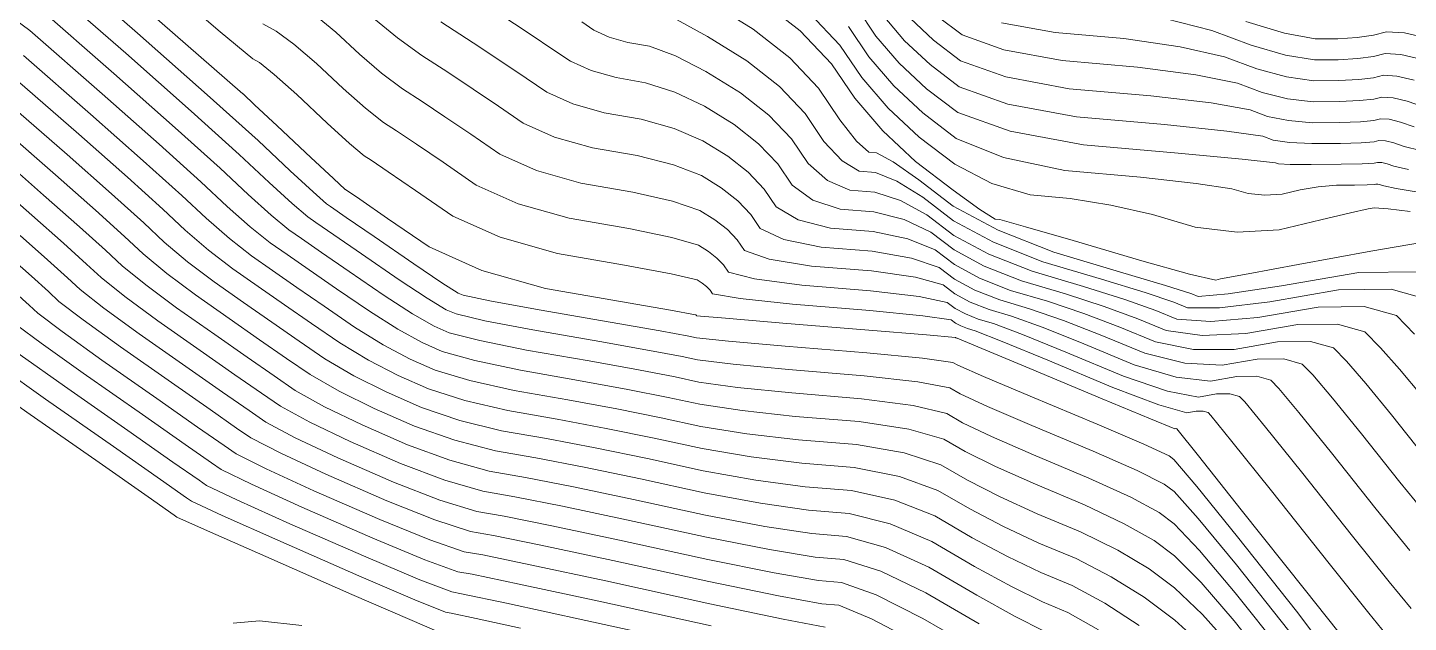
# Model space of a CAD drawing. Header units: inches. Extents: x 1337389 to 1347141, y 407035 to 414577.
# Drawn here: x 1338205.2 to 1338531.6, y 409782.9 to 409923.5 of the extents above; entities that cross this region are included whole.
import ezdxf

# ---------------------------------------------------------------- set-up
doc = ezdxf.new("R2010")
doc.units = ezdxf.units.IN
doc.header["$MEASUREMENT"] = 0
doc.layers.add('Topo', color=7, linetype='Continuous', lineweight=15, true_color=0x459900)

msp = doc.modelspace()

# ---------------------------------------------------------------- linework, layer by layer
at = {"layer": 'Topo'}
for points, elevation in [([(1338517.5161, 409769.089), (1338505.1311, 409785.56), (1338491.2159, 409803.0669), (1338481.569, 409815.0159), (1338476.1909, 409821.4071), (1338475.0811, 409822.24), (1338469.043, 409825.008), (1338458.077, 409829.7129), (1338442.1808, 409836.3531), (1338431.197, 409841.0062), (1338425.1249, 409843.6701), (1338423.9637, 409844.347), (1338416.776, 409845.3251), (1338403.5611, 409846.603), (1338384.3188, 409848.182), (1338370.9051, 409849.3619), (1338363.318, 409850.1451), (1338361.559, 409850.5291), (1338354.7721, 409851.762), (1338342.9572, 409853.8439), (1338326.1141, 409856.776), (1338314.5109, 409858.894), (1338308.15, 409860.1979), (1338307.029, 409860.6889), (1338303.1509, 409863.166), (1338296.515, 409867.6291), (1338287.121, 409874.079), (1338280.5441, 409878.599), (1338276.785, 409881.1889), (1338275.844, 409881.8482), (1338272.6841, 409884.662), (1338267.305, 409889.63), (1338259.7089, 409896.7529), (1338247.6669, 409907.6081), (1338231.1779, 409922.1972), (1338210.244, 409940.5179)], 1080), ([(1338189.0641, 409935.169), (1338205.746, 409922.8098), (1338222.86, 409907.8321), (1338236.34, 409895.9061), (1338246.184, 409887.0322), (1338252.395, 409881.2089), (1338257.856, 409876.4019), (1338262.569, 409872.6101), (1338266.5339, 409869.8341), (1338271.762, 409866.2081), (1338278.2532, 409861.7328), (1338286.0081, 409856.4081), (1338292.755, 409852.168), (1338298.494, 409849.012), (1338303.225, 409846.9399), (1338310.958, 409844.763), (1338321.692, 409842.4782), (1338335.4271, 409840.0881), (1338347.0769, 409837.9499), (1338356.6401, 409836.0651), (1338364.1169, 409834.4321), (1338374.1319, 409832.931), (1338386.684, 409831.5621), (1338401.7732, 409830.3241), (1338413.4898, 409828.5311), (1338421.8361, 409826.184), (1338426.8109, 409823.283), (1338434.0109, 409819.7268), (1338443.4372, 409815.515), (1338455.0879, 409810.6482), (1338464.449, 409806.2059), (1338471.5211, 409802.1909), (1338476.3029, 409798.6011), (1338482.6129, 409792.281), (1338490.45, 409783.23), (1338499.815, 409771.4481)], 1095), ([(1338208.744, 409934.616), (1338228.405, 409917.409), (1338243.891, 409903.7079), (1338255.2011, 409893.512), (1338262.335, 409886.823), (1338267.741, 409881.9079), (1338271.419, 409878.7689), (1338273.368, 409877.4039), (1338277.6169, 409874.4689), (1338284.1649, 409869.964), (1338293.0121, 409863.889), (1338299.6859, 409859.5001), (1338304.1841, 409856.796), (1338306.508, 409855.7791), (1338313.327, 409854.183), (1338324.6401, 409852.01), (1338340.4471, 409849.259), (1338352.2069, 409847.1581), (1338359.9189, 409845.707), (1338363.5841, 409844.9071), (1338371.9801, 409843.8851), (1338385.107, 409842.642), (1338402.9651, 409841.1769), (1338415.681, 409839.7269), (1338423.2551, 409838.2932), (1338425.687, 409836.8751), (1338432.135, 409833.9129), (1338442.5999, 409829.4069), (1338457.0801, 409823.358), (1338467.512, 409818.741), (1338473.8949, 409815.5569), (1338476.2281, 409813.805), (1338481.9169, 409807.4382), (1338490.9609, 409796.455), (1338503.3591, 409780.8561)], 1085), ([(1338527.39, 409778.7221), (1338522.242, 409785.078), (1338512.853, 409796.8279), (1338499.221, 409813.973), (1338489.914, 409825.629), (1338484.9293, 409831.7971), (1338484.2691, 409832.4759), (1338483.0979, 409832.8031), (1338481.4149, 409832.778), (1338479.2211, 409832.4), (1338472.6559, 409834.281), (1338461.7202, 409838.422), (1338446.413, 409844.8231), (1338435.5881, 409849.2749), (1338429.2442, 409851.7771), (1338427.3831, 409852.331), (1338425.8162, 409852.9491), (1338424.543, 409853.6311), (1338423.5651, 409854.377), (1338416.8169, 409855.3759), (1338404.299, 409856.6269), (1338386.0099, 409858.1301), (1338373.6192, 409859.4279), (1338367.125, 409860.5201), (1338366.529, 409861.408), (1338365.7181, 409862.2548), (1338364.6919, 409863.0631), (1338363.451, 409863.83), (1338357.329, 409865.2601), (1338346.325, 409867.3528), (1338330.4409, 409870.1079), (1338316.903, 409873.9679), (1338305.7121, 409878.9309), (1338296.8681, 409884.9989), (1338290.4339, 409889.3927), (1338286.4111, 409892.113), (1338284.799, 409893.1599), (1338281.334, 409896.0981), (1338276.0169, 409900.9269), (1338268.8469, 409907.647), (1338263.5241, 409912.4151), (1338260.0469, 409915.2321), (1338258.4169, 409916.097), (1338250.7369, 409922.4421), (1338237.0079, 409934.2669)], 1070), ([(1338534.6891, 409872.6768), (1338522.7751, 409870.646), (1338505.5618, 409867.4928), (1338493.7049, 409865.3002), (1338487.205, 409864.0662), (1338486.0611, 409863.7929), (1338479.8689, 409865.2181), (1338468.628, 409868.341), (1338452.34, 409873.163), (1338441.1341, 409876.4089), (1338435.0091, 409878.078), (1338433.9668, 409878.171), (1338430.304, 409880.4969), (1338424.021, 409885.058), (1338415.118, 409891.8521), (1338407.358, 409899.0969), (1338400.7409, 409906.7939), (1338395.2681, 409914.9409), (1338387.818, 409922.7238), (1338378.3932, 409930.145)], 1025), ([(1338501.587, 409776.1521), (1338490.7049, 409789.8419), (1338482.2652, 409799.8591), (1338476.2661, 409806.2031), (1338472.7081, 409808.874), (1338465.9799, 409812.4741), (1338456.084, 409817.003), (1338443.0181, 409822.461), (1338433.0729, 409826.8198), (1338426.249, 409830.079), (1338422.5459, 409832.239), (1338414.5858, 409834.1289), (1338402.3691, 409835.7499), (1338385.895, 409837.1021), (1338373.0561, 409838.408), (1338363.8511, 409839.6701), (1338358.28, 409840.886), (1338349.6421, 409842.5537), (1338337.9369, 409844.6731), (1338323.1661, 409847.2441), (1338312.142, 409849.473), (1338304.8671, 409851.36), (1338301.3389, 409852.904), (1338296.2199, 409855.834), (1338289.5099, 409860.149), (1338281.209, 409865.8481), (1338274.6891, 409870.3381), (1338269.9509, 409873.6189), (1338266.9939, 409875.689), (1338262.7989, 409879.155), (1338257.365, 409884.0159), (1338250.6928, 409890.2721), (1338240.1149, 409899.807), (1338225.6331, 409912.6212), (1338207.2451, 409928.713)], 1090), ([(1338233.9532, 409927.141), (1338248.6541, 409914.29), (1338256.052, 409907.8391), (1338256.149, 409907.7872), (1338258.8732, 409905.261), (1338264.223, 409900.2598), (1338272.1989, 409892.7839), (1338277.55, 409887.7791), (1338280.2752, 409885.244), (1338280.374, 409885.1789), (1338283.7199, 409882.8859), (1338290.313, 409878.364), (1338300.1521, 409871.6141), (1338312.6029, 409866.091), (1338327.6647, 409861.7969), (1338345.3379, 409858.732), (1338357.149, 409856.67), (1338363.0989, 409855.612), (1338363.1881, 409855.5569), (1338363.2609, 409855.4991), (1338363.319, 409855.439), (1338363.3621, 409855.3749), (1338370.173, 409854.7751), (1338383.753, 409853.64), (1338404.1009, 409851.967), (1338417.6931, 409850.8329), (1338424.528, 409850.235), (1338424.6059, 409850.1759), (1338424.7081, 409850.121), (1338424.8341, 409850.0721), (1338424.9831, 409850.0271), (1338430.7599, 409847.6241), (1338442.165, 409842.8601), (1338459.1979, 409835.738), (1338470.6172, 409831.0001), (1338476.4201, 409828.648), (1338476.608, 409828.6802), (1338476.7519, 409828.683), (1338476.8529, 409828.6541), (1338476.9091, 409828.596), (1338481.9972, 409822.207), (1338492.114, 409809.4861), (1338507.263, 409790.4331), (1338517.3881, 409777.703)], 1075), ([(1338531.9502, 409799.828), (1338524.032, 409809.6189), (1338513.435, 409822.9471), (1338505.748, 409832.4739), (1338500.9701, 409838.1981), (1338499.1019, 409840.1201), (1338495.7881, 409841.045), (1338491.0291, 409840.9732), (1338484.8241, 409839.9039), (1338476.736, 409840.843), (1338466.764, 409843.7908), (1338454.9089, 409848.7491), (1338445.2429, 409852.577), (1338437.767, 409855.2781), (1338432.4801, 409856.8489), (1338428.0299, 409858.6041), (1338424.417, 409860.5409), (1338421.639, 409862.6619), (1338415.065, 409864.4628), (1338404.693, 409865.9459), (1338390.524, 409867.1109), (1338380.51, 409868.732), (1338374.6519, 409870.8099), (1338372.9481, 409873.3451), (1338370.6309, 409875.7671), (1338367.699, 409878.0739), (1338364.1539, 409880.267), (1338357.6882, 409882.441), (1338348.2999, 409884.595), (1338335.992, 409886.73), (1338325.502, 409889.7209), (1338316.831, 409893.5671), (1338309.9778, 409898.268), (1338303.8631, 409902.407), (1338298.4861, 409905.981), (1338293.847, 409908.993), (1338288.9029, 409912.7361), (1338283.6522, 409917.212), (1338278.0948, 409922.42), (1338272.8259, 409926.7232)], 1060), ([(1338316.5991, 409926.7829), (1338324.0059, 409921.9269), (1338329.643, 409918.1721), (1338333.5089, 409915.5201), (1338338.401, 409913.3499), (1338344.319, 409911.6629), (1338351.263, 409910.4589), (1338358.226, 409908.2119), (1338365.2091, 409904.923), (1338372.2109, 409900.5909), (1338378.001, 409896.0339), (1338382.578, 409891.252), (1338385.942, 409886.245), (1338390.848, 409882.688), (1338397.2958, 409880.5819), (1338405.2849, 409879.925), (1338412.4369, 409878.0942), (1338418.75, 409875.088), (1338424.2271, 409870.907), (1338431.3521, 409867.0869), (1338440.1271, 409863.6271), (1338450.5521, 409860.5279), (1338459.7269, 409857.5309), (1338467.6529, 409854.6371), (1338474.3299, 409851.8449), (1338482.8549, 409850.685), (1338493.2292, 409851.1591), (1338505.45, 409853.266), (1338514.8241, 409853.408), (1338521.3509, 409851.5861), (1338525.0299, 409847.8001), (1338529.4989, 409842.7411), (1338534.7561, 409836.4089)], 1045), ([(1338533.8609, 409865.771), (1338519.872, 409865.5591), (1338501.6329, 409862.4148), (1338488.9748, 409860.5279), (1338481.8959, 409859.8979), (1338480.397, 409860.5251), (1338474.2102, 409862.485), (1338463.336, 409865.7779), (1338447.774, 409870.405), (1338434.6739, 409875.57), (1338424.0369, 409881.2728), (1338415.862, 409887.5139), (1338409.8079, 409891.7241), (1338405.877, 409893.9038), (1338404.067, 409894.053), (1338401.1851, 409896.6449), (1338397.2318, 409901.6799), (1338392.2069, 409909.159), (1338385.3699, 409916.3011), (1338376.723, 409923.1079), (1338366.2642, 409929.578)], 1030), ([(1338390.2221, 409926.701), (1338397.248, 409919.3591), (1338402.4121, 409911.674), (1338408.6531, 409904.4141), (1338415.9729, 409897.5802), (1338424.3709, 409891.1711), (1338433.1149, 409886.6188), (1338442.2039, 409883.924), (1338451.6391, 409883.0868), (1338461.2789, 409881.5361), (1338471.126, 409879.2731), (1338481.1771, 409876.2971), (1338491.1581, 409875.0979), (1338501.066, 409875.6738), (1338510.903, 409878.0281), (1338517.9231, 409879.6811), (1338522.1279, 409880.6349), (1338523.518, 409880.8899), (1338526.8291, 409880.6699), (1338532.0629, 409879.9769)], 1020), ([(1338401.2099, 409928.1952), (1338405.752, 409921.434), (1338411.243, 409915.0479), (1338417.6819, 409909.0361), (1338425.0709, 409903.3968), (1338437.4521, 409898.9772), (1338454.827, 409895.773), (1338477.1951, 409893.7879), (1338492.331, 409892.3788), (1338500.2339, 409891.5489), (1338500.905, 409891.2961), (1338503.708, 409891.1491), (1338508.6422, 409891.1078), (1338515.7079, 409891.1729), (1338520.6689, 409891.282), (1338523.5259, 409891.434), (1338524.2781, 409891.6291), (1338525.3059, 409891.57), (1338526.6109, 409891.2569), (1338528.1921, 409890.69), (1338531.632, 409889.9232)], 1010), ([(1338260.7811, 409924.3552), (1338263.9451, 409922.6761), (1338268.1749, 409919.5691), (1338273.4711, 409915.0329), (1338279.8338, 409909.0691), (1338285.1179, 409904.417), (1338289.323, 409901.0761), (1338292.4488, 409899.0467), (1338297.149, 409895.9), (1338303.423, 409891.6338), (1338311.271, 409886.2489), (1338321.2031, 409881.844), (1338333.216, 409878.419), (1338347.3129, 409875.9739), (1338357.5082, 409873.8509), (1338363.8019, 409872.049), (1338366.196, 409870.5679), (1338368.1741, 409869.0111), (1338369.7391, 409867.3759), (1338370.888, 409865.6651), (1338377.065, 409864.0799), (1338388.267, 409862.6199), (1338404.4959, 409861.2871), (1338415.9409, 409859.9198), (1338422.602, 409858.5202), (1338424.4801, 409857.086), (1338426.9231, 409855.7758), (1338429.9321, 409854.59), (1338433.5061, 409853.5271), (1338440.4161, 409850.9261), (1338450.6609, 409846.786), (1338464.2419, 409841.1069), (1338474.696, 409837.5619), (1338482.0229, 409836.1521), (1338486.2221, 409836.8761), (1338489.4432, 409836.9239), (1338491.6848, 409836.2981), (1338492.9501, 409834.997), (1338497.8309, 409829.0509), (1338506.3282, 409818.46), (1338518.443, 409803.2241), (1338527.0961, 409792.4529), (1338532.289, 409786.1479)], 1065), ([(1338536.8041, 409807.2032), (1338529.6221, 409816.0142), (1338520.542, 409827.4351), (1338513.6648, 409835.8962), (1338508.9899, 409841.399), (1338506.5181, 409843.9419), (1338502.1341, 409845.1661), (1338495.8359, 409845.0709), (1338487.626, 409843.6549), (1338478.7762, 409844.1241), (1338469.2859, 409846.4761), (1338459.157, 409850.711), (1338450.071, 409854.229), (1338442.0291, 409857.0279), (1338435.0291, 409859.1089), (1338429.137, 409861.4321), (1338424.3531, 409863.997), (1338420.6761, 409866.8041), (1338414.189, 409869.0069), (1338404.8899, 409870.6061), (1338392.781, 409871.601), (1338383.956, 409873.3838), (1338378.4148, 409875.9551), (1338376.1579, 409879.314), (1338373.0879, 409882.5219), (1338369.203, 409885.58), (1338364.5058, 409888.486), (1338357.867, 409891.031), (1338349.288, 409893.2159), (1338338.7679, 409895.0411), (1338329.802, 409897.597), (1338322.39, 409900.884), (1338316.5331, 409904.903), (1338310.5769, 409908.9129), (1338304.524, 409912.9149), (1338298.3721, 409916.9092), (1338292.6871, 409921.0548), (1338287.4701, 409925.354)], 1055), ([(1338535.212, 409822.4101), (1338527.6491, 409831.9219), (1338521.5821, 409839.319), (1338517.0099, 409844.5992), (1338513.9348, 409847.7641), (1338508.479, 409849.2869), (1338500.6431, 409849.1679), (1338490.4269, 409847.4069), (1338480.816, 409847.4051), (1338471.8081, 409849.16), (1338463.405, 409852.6743), (1338454.899, 409855.88), (1338446.29, 409858.778), (1338437.5781, 409861.3681), (1338430.2449, 409864.2589), (1338424.29, 409867.4519), (1338419.713, 409870.9461), (1338413.313, 409873.5501), (1338405.088, 409875.2651), (1338395.0382, 409876.091), (1338387.402, 409878.0361), (1338382.1792, 409881.1001), (1338379.3679, 409885.2831), (1338375.5441, 409889.278), (1338370.7069, 409893.085), (1338364.8571, 409896.704), (1338358.047, 409899.6219), (1338350.2752, 409901.8381), (1338341.5439, 409903.3521), (1338334.1021, 409905.4739), (1338327.95, 409908.202), (1338323.0879, 409911.5379), (1338317.292, 409915.42), (1338310.5611, 409919.849), (1338302.8959, 409924.8248)], 1050), ([(1338533.0499, 409851.0009), (1338528.7681, 409855.4079), (1338521.17, 409857.5287), (1338510.257, 409857.3631), (1338496.03, 409854.911), (1338484.8951, 409853.9661), (1338476.8519, 409854.5291), (1338471.9009, 409856.599), (1338464.555, 409859.1822), (1338454.813, 409862.2779), (1338442.6761, 409865.8859), (1338432.459, 409869.9138), (1338424.163, 409874.3619), (1338417.7869, 409879.23), (1338411.5599, 409882.6372), (1338405.482, 409884.5851), (1338399.5531, 409885.0719), (1338394.294, 409887.3411), (1338389.7051, 409891.39), (1338385.787, 409897.2209), (1338380.457, 409902.79), (1338373.715, 409908.096), (1338365.5612, 409913.141), (1338358.4058, 409916.8022), (1338352.2508, 409919.08), (1338347.095, 409919.9739), (1338342.701, 409921.2271), (1338339.0689, 409922.8381), (1338336.1979, 409924.807)], 1040), ([(1338358.5852, 409925.3919), (1338365.9121, 409921.3588), (1338375.219, 409915.602), (1338382.914, 409909.5461), (1338388.9968, 409903.1901), (1338393.469, 409896.5351), (1338397.7401, 409891.9929), (1338401.81, 409889.5618), (1338405.6789, 409889.244), (1338410.6841, 409887.1811), (1338416.824, 409883.372), (1338424.1001, 409877.8169), (1338433.567, 409872.7421), (1338445.2251, 409868.1459), (1338459.0741, 409864.028), (1338469.383, 409860.833), (1338476.149, 409858.5621), (1338479.3742, 409857.213), (1338486.9351, 409857.247), (1338498.832, 409858.663), (1338515.064, 409861.461), (1338527.5149, 409861.6499), (1338536.1842, 409859.2299)], 1035), ([(1338533.961, 409884.554), (1338528.7601, 409885.451), (1338525.7821, 409886.0349), (1338525.0271, 409886.3061), (1338524.4051, 409886.455), (1338523.915, 409886.4829), (1338523.5561, 409886.3901), (1338521.885, 409886.315), (1338518.901, 409886.2569), (1338514.6041, 409886.2171), (1338510.3209, 409885.852), (1338506.0521, 409885.1599), (1338501.7969, 409884.1422), (1338497.6891, 409883.84), (1338493.726, 409884.253), (1338489.9111, 409885.383), (1338481.425, 409886.6639), (1338468.268, 409888.095), (1338450.4409, 409889.6781), (1338435.9249, 409892.741), (1338424.7208, 409897.2839), (1338416.828, 409903.308), (1338409.9479, 409909.7312), (1338404.0819, 409916.554), (1338399.229, 409923.777)], 1015), ([(1338534.5049, 409894.394), (1338530.6022, 409895.3438), (1338528.1941, 409896.2079), (1338526.208, 409896.6852), (1338524.6411, 409896.775), (1338523.496, 409896.4779), (1338520.4739, 409896.2591), (1338515.5743, 409896.1183), (1338508.798, 409896.055), (1338503.4801, 409896.3149), (1338499.621, 409896.898), (1338497.2209, 409897.8031), (1338488.6741, 409899.023), (1338473.981, 409900.5582), (1338453.1422, 409902.408), (1338436.9549, 409905.392), (1338425.42, 409909.5109), (1338418.5368, 409914.7631), (1338412.5377, 409920.3651), (1338407.422, 409926.3151)], 1005), ([(1338533.013, 409899.9989), (1338529.778, 409901.159), (1338527.109, 409901.7998), (1338525.005, 409901.921), (1338523.467, 409901.5219), (1338520.2781, 409901.2361), (1338515.4408, 409901.063), (1338508.9531, 409901.0031), (1338503.2521, 409901.482), (1338498.337, 409902.4998), (1338494.2071, 409904.0569), (1338485.0179, 409905.6661), (1338470.768, 409907.328), (1338451.458, 409909.0419), (1338436.459, 409911.808), (1338425.7699, 409915.6239), (1338419.392, 409920.4911), (1338413.833, 409925.682)], 1000), ([(1338420.2471, 409926.219), (1338426.12, 409921.737), (1338435.9619, 409918.223), (1338449.7741, 409915.6769), (1338467.5551, 409914.0979), (1338481.3611, 409912.3091), (1338491.1939, 409910.3109), (1338497.052, 409908.102), (1338503.0238, 409906.6481), (1338509.109, 409905.95), (1338515.3071, 409906.0071), (1338520.0829, 409906.2128), (1338523.4371, 409906.5659), (1338525.3681, 409907.0669), (1338528.0099, 409906.9152), (1338531.361, 409906.111), (1338535.4229, 409904.6542)], 995), ([(1338532.9449, 409911.0621), (1338528.9109, 409912.03), (1338525.7321, 409912.212), (1338523.4069, 409911.6099), (1338519.8869, 409911.189), (1338515.1728, 409910.952), (1338509.2639, 409910.897), (1338502.7961, 409911.814), (1338495.7681, 409913.7029), (1338488.1799, 409916.564), (1338477.705, 409918.953), (1338464.341, 409920.8679), (1338448.0891, 409922.311), (1338435.465, 409924.638)], 990), ([(1338474.048, 409925.596), (1338485.1669, 409922.8181), (1338494.483, 409919.3051), (1338502.5669, 409916.981), (1338509.4191, 409915.8439), (1338515.0391, 409915.8961), (1338519.692, 409916.1659), (1338523.377, 409916.653), (1338526.0949, 409917.3582), (1338529.812, 409917.1448), (1338534.528, 409916.0131)], 985), ([(1338536.1118, 409920.9638), (1338530.7138, 409922.26), (1338526.4588, 409922.504), (1338523.3469, 409921.6969), (1338519.496, 409921.1432), (1338514.9052, 409920.8408), (1338509.5748, 409920.7921), (1338502.339, 409922.1472), (1338493.1989, 409924.907)], 980), ([(1338490.1948, 409776.6169), (1338482.9609, 409784.702), (1338476.341, 409790.999), (1338470.3342, 409795.5078), (1338462.9169, 409799.9392), (1338454.091, 409804.2929), (1338443.8549, 409808.5688), (1338434.9488, 409812.6339), (1338427.373, 409816.4871), (1338421.1269, 409820.1301), (1338412.395, 409822.9331), (1338401.176, 409824.897), (1338387.4718, 409826.0219), (1338375.2069, 409827.4541), (1338364.384, 409829.1951), (1338355.0011, 409831.243), (1338344.512, 409833.346), (1338332.9171, 409835.5022), (1338320.2179, 409837.7129), (1338309.7731, 409840.0521), (1338301.5828, 409842.5208), (1338295.6491, 409845.12), (1338289.29, 409848.5021), (1338282.506, 409852.6679), (1338275.2971, 409857.6169), (1338268.8342, 409862.078), (1338263.1161, 409866.0491), (1338258.144, 409869.5309), (1338252.9139, 409873.648), (1338247.424, 409878.4022), (1338241.6762, 409883.7909), (1338232.5641, 409892.006), (1338220.0881, 409903.0439), (1338204.2471, 409916.908)], 1100), ([(1338202.748, 409911.005), (1338217.315, 409898.2559), (1338228.788, 409888.105), (1338237.168, 409880.5509), (1338242.454, 409875.5951), (1338247.9709, 409870.8949), (1338253.72, 409866.451), (1338259.699, 409862.2641), (1338265.9059, 409857.947), (1338272.3411, 409853.502), (1338279.0039, 409848.927), (1338285.825, 409844.836), (1338292.8042, 409841.227), (1338299.9419, 409838.102), (1338308.5881, 409835.3421), (1338318.7441, 409832.9471), (1338330.4079, 409830.9169), (1338341.9469, 409828.7419), (1338353.3608, 409826.422), (1338364.65, 409823.9571), (1338376.2829, 409821.9769), (1338388.2602, 409820.481), (1338400.5801, 409819.4711), (1338411.2992, 409817.3351), (1338420.4181, 409814.076), (1338427.935, 409809.6921), (1338435.8868, 409805.541), (1338444.2739, 409801.622), (1338453.095, 409797.9369), (1338461.3859, 409793.672), (1338469.1469, 409788.8249), (1338476.3779, 409783.397), (1338483.3091, 409777.1239)], 1105), ([(1338467.96, 409782.142), (1338459.8542, 409787.4041), (1338452.098, 409791.5819), (1338444.692, 409794.6759), (1338436.8251, 409798.4468), (1338428.4969, 409802.8959), (1338419.7081, 409808.0211), (1338410.2039, 409811.7369), (1338399.9839, 409814.0441), (1338389.048, 409814.941), (1338377.3589, 409816.5), (1338364.917, 409818.72), (1338351.7209, 409821.6001), (1338339.382, 409824.1379), (1338327.8979, 409826.331), (1338317.2701, 409828.181), (1338307.4041, 409830.6321), (1338298.3, 409833.683), (1338289.9589, 409837.3351), (1338282.36, 409841.17), (1338275.5021, 409845.1872), (1338269.385, 409849.386), (1338262.979, 409853.8169), (1338256.2819, 409858.4789), (1338249.2948, 409863.3721), (1338243.029, 409868.1411), (1338237.484, 409872.788), (1338232.66, 409877.311), (1338225.013, 409884.2039), (1338214.5421, 409893.4679), (1338201.2481, 409905.1028)], 1110), ([(1338199.7489, 409899.2), (1338211.7699, 409888.68), (1338221.2371, 409880.3038), (1338228.152, 409874.0701), (1338232.513, 409869.9809), (1338238.0859, 409865.3881), (1338244.8699, 409860.2919), (1338252.865, 409854.6939), (1338260.0509, 409849.6871), (1338266.429, 409845.2711), (1338272.0001, 409841.4459), (1338278.895, 409837.5041), (1338287.114, 409833.4431), (1338296.659, 409829.2639), (1338306.2191, 409825.9211), (1338315.7959, 409823.4151), (1338325.388, 409821.7459), (1338336.8169, 409819.5341), (1338350.0821, 409816.7791), (1338365.183, 409813.482), (1338378.4341, 409811.0229), (1338389.836, 409809.4011), (1338399.3868, 409808.618), (1338409.108, 409806.1389), (1338418.999, 409801.9668), (1338429.059, 409796.0998), (1338437.7632, 409791.3539), (1338445.1113, 409787.7299), (1338451.102, 409785.227), (1338458.3229, 409781.137)], 1115), ([(1338198.25, 409893.297), (1338208.9971, 409883.892), (1338217.461, 409876.4029), (1338223.6439, 409870.8302), (1338227.543, 409867.174), (1338233.1442, 409862.6351), (1338240.4452, 409857.213), (1338249.4469, 409850.909), (1338257.1241, 409845.5571), (1338263.4739, 409841.1558), (1338268.497, 409837.706), (1338275.4289, 409833.8381), (1338284.2691, 409829.5509), (1338295.0168, 409824.8451), (1338305.0341, 409821.2109), (1338314.321, 409818.6489), (1338322.878, 409817.16), (1338334.252, 409814.9288), (1338348.4417, 409811.958), (1338365.4501, 409808.244), (1338379.5101, 409805.5461), (1338390.6241, 409803.8612), (1338398.7909, 409803.1911), (1338408.013, 409800.5421), (1338418.2899, 409795.913), (1338429.621, 409789.3041), (1338438.7012, 409784.2609), (1338445.5291, 409780.7839)], 1120), ([(1338196.7509, 409887.3951), (1338206.2239, 409879.104), (1338213.6861, 409872.5021), (1338219.135, 409867.5899), (1338222.573, 409864.366), (1338228.2009, 409859.881), (1338236.02, 409854.1341), (1338246.0301, 409847.124), (1338254.196, 409841.426), (1338260.5179, 409837.0399), (1338264.9951, 409833.9661), (1338271.9639, 409830.172), (1338281.4239, 409825.6579), (1338293.375, 409820.425), (1338303.8501, 409816.5), (1338312.8468, 409813.8828), (1338320.369, 409812.574), (1338331.687, 409810.325), (1338346.8029, 409807.1361), (1338365.7159, 409803.007), (1338380.586, 409800.0689), (1338391.4122, 409798.321), (1338398.1949, 409797.7648), (1338406.9169, 409794.944), (1338417.5798, 409789.8581), (1338430.1829, 409782.5081)], 1125), ([(1338175.0658, 409873.236), (1338178.279, 409871.261), (1338182.327, 409869.4391), (1338186.4851, 409866.9471), (1338190.7541, 409863.784), (1338195.1339, 409859.9509), (1338198.583, 409856.8991), (1338201.103, 409854.6278), (1338202.6922, 409853.138), (1338208.4309, 409848.8672), (1338218.3209, 409841.8162), (1338232.3609, 409831.9837), (1338242.4861, 409824.9049), (1338248.6941, 409820.5781), (1338250.9871, 409819.0039), (1338258.1042, 409815.508), (1338270.0439, 409810.089), (1338286.8092, 409802.7491), (1338299.1109, 409797.659), (1338306.9509, 409794.8199), (1338310.3291, 409794.2322), (1338321.427, 409791.9089), (1338340.2448, 409787.8511), (1338366.782, 409782.0569)], 1145), ([(1338203.452, 409874.3161), (1338209.91, 409868.6009), (1338214.6272, 409864.349), (1338217.603, 409861.5591), (1338223.259, 409857.1279), (1338231.596, 409851.0542), (1338242.613, 409843.339), (1338251.2682, 409837.296), (1338257.5619, 409832.9249), (1338261.493, 409830.225), (1338268.4989, 409826.506), (1338278.579, 409821.7659), (1338291.7341, 409816.0059), (1338302.6649, 409811.7901), (1338311.373, 409809.1181), (1338317.8591, 409807.989), (1338329.1218, 409805.7209), (1338345.163, 409802.3149), (1338365.9829, 409797.769), (1338381.661, 409794.591), (1338392.1999, 409792.7811), (1338397.5979, 409792.3379), (1338405.8222, 409789.346), (1338416.8709, 409783.804), (1338430.7451, 409775.713)], 1130), ([(1338171.6461, 409868.5799), (1338180.407, 409863.1839), (1338183.2782, 409861.8919), (1338186.227, 409860.1249), (1338189.255, 409857.8819), (1338192.361, 409855.1627), (1338194.8081, 409852.999), (1338196.594, 409851.3879), (1338197.7219, 409850.3309), (1338203.4891, 409846.1141), (1338213.896, 409838.7369), (1338228.9438, 409828.199), (1338239.5579, 409820.7749), (1338245.738, 409816.463), (1338247.485, 409815.264), (1338254.6382, 409811.8421), (1338267.199, 409806.197), (1338285.1669, 409798.3299), (1338297.9269, 409792.9491), (1338305.477, 409790.054), (1338307.82, 409789.6469), (1338318.3969, 409787.4069), (1338337.2099, 409783.3339), (1338364.2581, 409777.4281)], 1150), ([(1338200.6789, 409869.5281), (1338206.1341, 409864.7009), (1338210.1189, 409861.109), (1338212.632, 409858.752), (1338218.3161, 409854.3739), (1338227.1711, 409847.975), (1338239.196, 409839.554), (1338248.341, 409833.1662), (1338254.6061, 409828.809), (1338257.9909, 409826.4851), (1338265.034, 409822.8401), (1338275.7341, 409817.8739), (1338290.092, 409811.5871), (1338301.4799, 409807.08), (1338309.899, 409804.352), (1338315.3493, 409803.403), (1338326.557, 409801.117), (1338343.5241, 409797.493), (1338366.249, 409792.532), (1338382.737, 409789.1139), (1338392.9879, 409787.2409), (1338397.002, 409786.9118), (1338404.7261, 409783.7479), (1338416.162, 409777.7501)], 1135), ([(1338168.2618, 409863.9727), (1338172.94, 409861.0168), (1338182.5349, 409855.1079), (1338184.2289, 409854.345), (1338185.9689, 409853.302), (1338187.7561, 409851.9791), (1338189.5882, 409850.375), (1338191.0322, 409849.098), (1338192.086, 409848.148), (1338192.7509, 409847.524), (1338198.5459, 409843.361), (1338209.472, 409835.657), (1338225.5271, 409824.414), (1338236.6301, 409816.6438), (1338242.782, 409812.3469), (1338243.9828, 409811.5231), (1338251.1729, 409808.176), (1338264.3541, 409802.305), (1338283.5259, 409793.91), (1338296.7419, 409788.2382), (1338304.0031, 409785.2891), (1338305.31, 409785.0609), (1338311.21, 409783.812), (1338321.7039, 409781.5399)], 1155), ([(1338164.3939, 409858.706), (1338168.6459, 409857.153), (1338176.3961, 409852.208), (1338181.7349, 409848.8341), (1338184.663, 409847.0311), (1338185.1799, 409846.7989), (1338185.7109, 409846.4799), (1338186.2559, 409846.0759), (1338186.816, 409845.587), (1338187.2561, 409845.1971), (1338187.5781, 409844.9071), (1338187.7809, 409844.7171), (1338193.6041, 409840.6071), (1338205.047, 409832.5781), (1338222.11, 409820.629), (1338233.7028, 409812.514), (1338239.8259, 409808.232), (1338240.48, 409807.783), (1338247.7079, 409804.51), (1338261.5089, 409798.412), (1338281.8839, 409789.491), (1338295.5569, 409783.5279), (1338302.529, 409780.523)], 1160), ([(1338202.3591, 409860.8), (1338205.6111, 409857.8691), (1338207.662, 409855.9449), (1338213.374, 409851.6209), (1338222.7459, 409844.8961), (1338235.7779, 409835.7688), (1338245.4129, 409829.0351), (1338251.6501, 409824.694), (1338254.4891, 409822.7442), (1338261.569, 409819.174), (1338272.8892, 409813.982), (1338288.4501, 409807.168), (1338300.2959, 409802.3691), (1338308.4249, 409799.5861), (1338312.8387, 409798.8181), (1338323.9921, 409796.5131), (1338341.884, 409792.672), (1338366.515, 409787.2939), (1338383.8128, 409783.6372), (1338393.7759, 409781.7009)], 1140), ([(1338270.054, 409782.1661), (1338260.007, 409783.2231), (1338253.7831, 409782.6991)], 1160)]:
    msp.add_lwpolyline(points, dxfattribs=dict(at, elevation=elevation))

doc.saveas('drawing.dxf')
